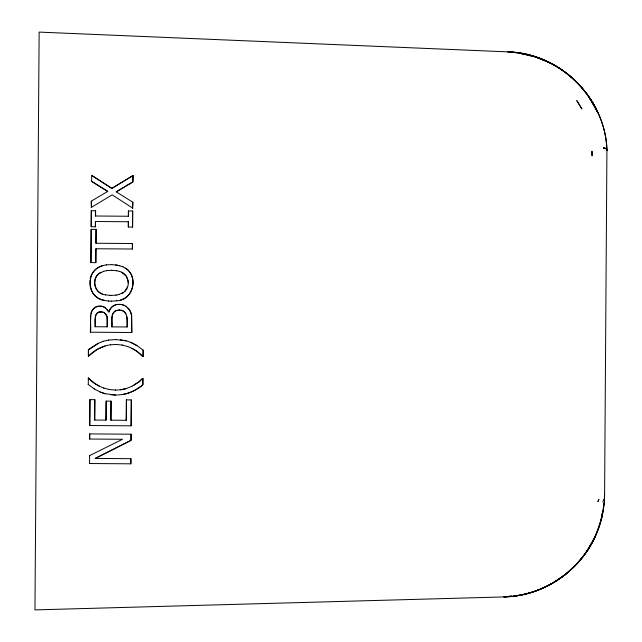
<?xml version="1.0" encoding="UTF-8"?>
<svg xmlns="http://www.w3.org/2000/svg" width="642" height="642" viewBox="0 0 642 642"><rect width="100%" height="100%" fill="white"/><g stroke="black" fill="none" stroke-linecap="round" stroke-linejoin="round"><path stroke-width="0.96" d="M88.323 356.109L88.371 349.73L98.001 343.422L103.25 341.327M88.299 384.414L88.347 378.042M98.186 343.422L88.548 349.738L88.5 356.109L97.311 349.336L105.119 345.998M91.292 201.155L91.421 207.462L91.292 201.155L107.728 191.412L91.437 181.237L107.728 191.412M89.567 463.524L89.623 455.708M89.744 439.032L89.784 433.904M89.84 425.518L90.032 399.621M90.522 332.203C91.726 324.459 87.023 308.81 98.178 306.274M91.028 262.61L91.268 229.33M91.284 226.746L91.397 210.72M91.613 181.237L91.654 175.298L111.941 188.395L133.022 175.595L132.974 181.903L116.234 191.846L132.83 202.23L132.605 208.16L132.83 202.23M95.329 226.778L95.369 221.514L128.464 221.755L128.424 227.019M95.441 210.745L95.401 216.009L128.504 216.25L128.544 210.985M95.546 221.514L95.506 226.778L91.1 226.746L91.22 210.712L95.626 210.745L95.586 216.017M94.743 399.661L94.599 420.053L106.107 420.133L106.243 401.114M95.249 326.738C95.57 321.971 93.403 311.193 101.34 311.9L100.577 311.884M95.738 262.642L95.835 248.751L132.493 249.016L132.533 243.519L95.875 243.254L95.979 229.371M94.775 420.053L94.928 399.661L89.848 399.621L89.663 425.518L131.209 425.815L131.393 399.926L126.322 399.886L126.177 420.277M96.019 248.759L95.915 262.642L90.843 262.602L91.084 229.33L96.156 229.371L96.059 243.254M105.93 420.133L106.066 401.114L111.138 401.154L111.002 420.173M107.174 326.826L106.885 316.394L104.341 312.694M110.962 401.154L110.825 420.173L126.354 420.285L126.506 399.886M111.949 326.858C112.567 321.762 110.44 314.885 115.03 311.105M127.052 326.971L126.787 316.803M128.28 221.755L128.248 227.019L132.645 227.051L132.766 211.017L128.36 210.985L128.32 216.25M130.751 463.821L130.791 458.685M89.39 463.516L130.936 463.821L130.968 458.685L95.12 458.428L130.92 440.372L130.968 434.201M131.032 425.815L131.217 399.926M131.706 332.5L131.522 315.944A14.806 14.798 -89.6 0 0 128.93 309.259L127.341 307.406M132.308 249.016L132.348 243.519M132.469 227.051L132.581 211.017M116.234 191.846L132.798 181.903L133.022 175.595M95.305 458.428L131.104 440.372L131.145 434.201L89.599 433.904L89.567 439.032L122.494 439.272L89.447 455.708M122.871 394.453C130.286 393.265 136.947 389.421 142.757 384.815L142.805 378.435M142.965 356.503L143.19 350.131L143.142 356.503L142.693 356.503L136.931 351.343L131.891 348.341M110.809 394.734C122.397 396.154 134.138 392.463 142.941 384.815L142.981 378.443L142.532 378.435L138.905 381.829L133.921 385.24M604.595 494.236L606.923 150.292C605.631 98.242 559.76 53.085 507.926 51.874L39.138 32.1L34.957 609.9L503.978 596.924C542.201 596.177 578.651 572.359 594.693 537.667L594.845 537.298C600.254 525.549 603.496 512.854 604.387 499.949L604.595 494.236L604.266 500.238L604.403 499.821M90.699 315.784L90.337 332.203L131.883 332.508L131.698 315.944A14.806 14.798 -89.6 0 0 129.114 309.259L125.896 306.282M604.266 500.238L604.387 499.949M90.032 280.305L90.024 285.441M603.962 503.729C600.118 554.11 554.487 596.466 504.018 596.859L511.57 596.097M602.886 510.221L601.514 518.551L598.657 526.938M603.191 508.368L604.25 501.988M602.87 510.278L600.727 520.863M90.843 314.01C91.445 308.922 96.3 305.135 101.404 306.242A9.092 9.084 -89.8 0 1 105.641 308.008M90.209 278.788C91.501 270.94 98.804 265.644 106.42 264.913M602.742 501.795L602.838 501.506M598.36 527.804C591.346 548.926 576.693 567.608 557.922 579.582L565.658 574.301L574.967 565.835M127.622 286.677L124.845 291.171M589.629 547.096L594.693 537.667L587.775 550.034L594.845 537.298M586.05 552.369L590.471 545.556L585.295 553.573L577.046 563.788M142.717 378.435L139.089 381.838L131.618 386.444M88.588 356.109C94.382 349.978 102.222 345.99 110.56 344.794M565.04 574.855L565.658 574.301C550.9 586.114 532.892 593.649 514.162 596.137M99.125 273.596C92.039 278.74 93.917 291.388 102.471 293.9M557.184 580.071C544.264 588.818 528.976 594.348 513.456 595.904M91.244 207.462L112.165 194.831L132.79 208.168M92.287 175.82L111.764 188.387L132.838 175.595M99.333 273.315L103.675 271.349M101.243 272.304C90.337 276.638 93.844 294.485 105.609 294.83M121.458 293.53C131.578 289.751 130.005 273.388 119.404 271.43M123.425 292.487L119.155 294.429M131.931 386.372L125.744 388.691L120.632 389.782M102.511 265.804C85.089 269.736 86.493 298.313 104.389 300.4M120.519 299.91C133.327 296.901 137.043 278.764 127.846 270.057M115.688 304.838L112.896 306.21A9.518 9.51 -89.4 0 0 110.296 309.043L109.036 312.012L106.724 309.131M115.424 310.768L119.902 310.086L119.396 310.078M116.387 310.471C109.902 312.798 112.382 321.682 111.764 326.858L127.228 326.971C127.702 321.144 128.167 310.094 119.725 310.078M103.065 341.327L108.49 340.091M116.571 300.809C133.199 300.729 139.322 276.172 125.27 268.043M103.49 271.349L106.957 270.603M116.041 295.119L119.332 294.429M117.374 304.469C113.249 304.806 109.83 308.056 108.859 312.012L105.465 308.008A9.092 9.084 -89.8 0 0 101.219 306.242L99.847 306.146M125.928 388.691L120.816 389.782L115.4 390.079M503.978 596.924L511.562 596.105M108.313 340.091L115.945 339.57M111.251 301.162L116.748 300.809M106.243 264.913L111.692 264.568M106.773 270.603L111.652 270.306M100.754 311.884C93.138 311.643 95.506 322.075 95.072 326.738L107.35 326.826C106.909 322.388 109.14 314.708 103.715 312.389M111.291 295.424L116.226 295.119M117.197 304.469L119.38 304.34M117.414 310.206L119.581 310.078M110.384 344.794L115.905 344.465M88.163 378.042L94.326 383.162L99.414 386.211M604.804 148.117L605.783 148.719L604.355 147.933L605.302 148.422M111.475 270.298L111.949 270.306M109.846 295.384L111.467 295.424M108.434 301.042L111.427 301.162M115.761 339.57L126.185 340.798M115.544 394.982L105.087 393.739L100.088 392.037M507.926 51.874C559.872 53.069 605.575 98.411 606.939 150.421L606.923 150.292M119.203 304.34L120.921 304.428M111.515 264.568L119.805 265.611M111.764 270.306L116.772 270.739M115.729 344.465L122.253 345.035M109.244 389.525L115.576 390.079M523.864 54.153L518.102 52.804L530.059 55.228L518.102 52.804L507.966 51.938L517.412 52.804M105.432 294.83L110.031 295.384M101.155 311.9L102.889 312.092M108.618 301.042C102.343 300.52 95.449 298.032 92.239 292.246M120.359 339.811L126.009 340.798L131.145 342.483L137.011 345.573M120.736 304.428L124.379 305.343M518.102 52.804L534.441 56.616L548.701 62.146L537.964 57.668L525.79 54.602M115.6 264.825L122.951 266.727M116.595 270.739L119.589 271.43M103.699 388.065L109.421 389.525M121.274 310.247L123.729 311.322L125.92 313.994M122.068 345.035L127.758 346.519M102.712 312.092L103.892 312.389M105.264 393.739L100.264 392.037L94.23 388.948M122.582 304.765L126.081 306.282M548.701 62.146L536.094 57.106C552.072 62.587 566.966 71.527 578.458 83.99M103.884 388.065C97.993 386.083 92.657 382.6 88.427 378.042M127.573 346.519C133.392 348.534 138.712 351.952 142.877 356.503M550.595 63.173L537.964 57.668C564.021 66.856 585.937 86.782 597.517 111.885L589.34 97.608L593.673 104.485L592.847 102.937L586.965 93.997L580.512 86.06M130.96 342.483L136.834 345.573L143.19 350.131M122.774 266.727L127.581 269.648M121.579 272.312L126.161 276.14L128.047 280.963M88.114 384.414L94.406 388.948M605.101 148.294L605.39 148.711M589.34 97.608L593.144 104.365M594.091 106.058L597.895 112.815L592.847 102.937L597.774 112.438M91.758 291.484L90.097 286.348M128.087 281.629L128.175 282.97M606.594 149.522L606.594 150.445L606.594 149.522M606.81 150.003L606.939 150.421L606.802 150.003M604.058 499.789L604.05 500.712L604.098 499.797M598.858 499.46L597.935 501.466L598.858 499.46M603.512 147.596L604.114 148.703L603.512 147.596M576.853 100.65L581.845 108.867L576.853 100.65M592.052 153.526L591.972 151.151L592.068 155.902L592.052 153.526"/></g></svg>
